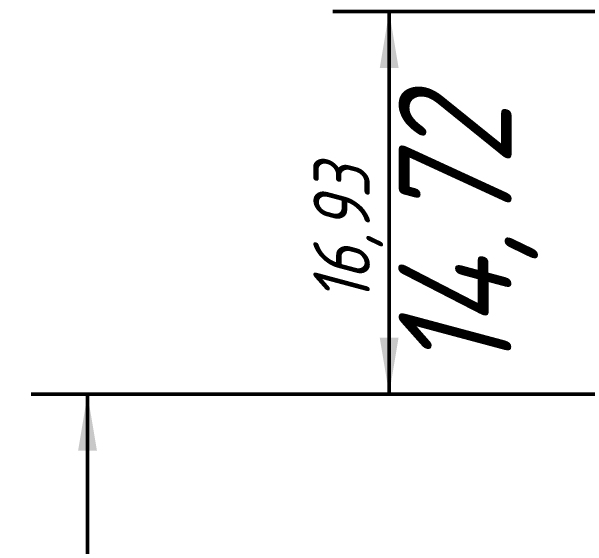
# Model space of a CAD drawing. Extents: x -26 to 437, y -62 to 553.
# Drawn here: x -26.2 to -0.72, y 63.82 to 87.5 of the extents above; entities that cross this region are included whole.
import ezdxf

# ---------------------------------------------------------------- set-up
doc = ezdxf.new("R2010")
doc.units = 0
doc.linetypes.add('ISO dash long gaps', pattern=[3, 1.2, -1.8])
doc.layers.get('0').update_dxf_attribs({"color": 1, "linetype": 'CONTINUOUS', "lineweight": 50})
doc.layers.get('DEFPOINTS').update_dxf_attribs({"linetype": 'CONTINUOUS'})
doc.layers.add('Пунктир', color=7, linetype='ISO dash long gaps', lineweight=20)
doc.layers.add('Слой1', color=92, linetype='CONTINUOUS', lineweight=50)
doc.styles.add('GOST', font='Gost.shx', dxfattribs={"oblique": 15})
doc.dimstyles.new('GOST', dxfattribs={"dimtxt": 2.5, "dimasz": 2.5, "dimexe": 2.5, "dimexo": 0.868, "dimgap": 0.1, "dimtad": 1, "dimzin": 0, "dimdsep": 46, "dimtxsty": 'GOST', "dimcen": 0.09, "dimadec": 0, "dimazin": 0, "dimtfac": 1, "dimtdec": 4, "dimtofl": 0, "dimtmove": 0, "dimatfit": 3, "dimfxl": 1, "dimtolj": 1, "dimtzin": 0, "dimlwd": -1, "dimlwe": -1, "dimarcsym": 0})

# ---------------------------------------------------------------- blocks, each defined once
blk = doc.blocks.new('_CLOSEDFILLED')
at = {"color": 0, "lineweight": -2}
blk.add_line((-1, 0), (-2, 0), dxfattribs=at)
blk.add_solid([(-1, 0.167), (0, 0), (-1, 0.167), (-1, -0.167)], dxfattribs=at)
blk = doc.blocks.new('sgCLOSEDFILEDLINE')
at = {"color": 0}
blk.add_line((0, -0.333), (0, -1), dxfattribs=at)
blk = doc.blocks.new('*D50')
at = {"color": 0}
for p, q in [((26.84, 70.559), (-25.339, 70.559)), ((-22.839, 8.709), (-22.839, 70.559)), ((-22.839, 70.559), (-22.839, 70.559)), ((26.84, 8.709), (-25.339, 8.709))]:
    blk.add_line(p, q, dxfattribs=at)
at = {"layer": 'DEFPOINTS', "color": 0}
for p in [(27.708, 70.559), (27.708, 8.709)]:
    blk.add_point(p, dxfattribs=at)
at = {"color": 0, "xscale": 2.5, "yscale": 2.5, "zscale": 2.5}
for name, p, rotation in [('sgCLOSEDFILEDLINE', (-22.839, 70.559), 270), ('_CLOSEDFILLED', (-22.839, 70.559), 90), ('_CLOSEDFILLED', (-22.839, 8.709), 270), ('sgCLOSEDFILEDLINE', (-22.839, 8.709), 270)]:
    blk.add_blockref(name, p, dxfattribs=dict(at, rotation=rotation))
at = {"color": 0, "style": 'GOST', "oblique": 15}
blk.add_text('61,85', height=2.5, rotation=90, dxfattribs=at).set_placement((-23.693, 35.189))
blk = doc.blocks.new('*D69')
at = {"color": 0}
for p, q in [((26.844, 87.494), (-11.992, 87.503)), ((-9.492, 87.503), (-9.496, 70.568)), ((26.84, 70.56), (-11.996, 70.569)), ((-9.496, 70.568), (-9.496, 70.568))]:
    blk.add_line(p, q, dxfattribs=at)
at = {"layer": 'DEFPOINTS', "color": 0}
for p in [(27.712, 87.494), (27.708, 70.559)]:
    blk.add_point(p, dxfattribs=at)
at = {"color": 0, "xscale": 2.5, "yscale": 2.5, "zscale": 2.5}
for name, p, rotation in [('_CLOSEDFILLED', (-9.492, 87.503), 89.9867587073577), ('sgCLOSEDFILEDLINE', (-9.492, 87.503), 89.9867587073577), ('_CLOSEDFILLED', (-9.496, 70.568), 269.986758707358), ('sgCLOSEDFILEDLINE', (-9.496, 70.568), 89.9867587073577)]:
    blk.add_blockref(name, p, dxfattribs=dict(at, rotation=rotation))
at = {"color": 0, "style": 'GOST', "oblique": 15}
blk.add_text('16,93', height=2.5, rotation=89.9868, dxfattribs=at).set_placement((-10.348, 74.586))

msp = doc.modelspace()

# ---------------------------------------------------------------- texts
at = {"layer": 'Слой1', "color": 1, "lineweight": 100, "style": 'GOST', "oblique": 15}
msp.add_text('14,72', height=5, rotation=90, dxfattribs=at).set_placement((-4.076, 71.422))

# ---------------------------------------------------------------- dimensions: what is measured, and where the dimension line sits
at = {"layer": 'Пунктир'}
for p1, p2, distance, picture in [((27.7081, 70.5595), (27.712, 87.4943), 39.7037, '*D69'), ((27.708, 70.559), (27.708, 8.709), -53.047, '*D50')]:
    dim = msp.add_aligned_dim(p1=p1, p2=p2, distance=distance, dimstyle='GOST', override={"dimtxt": 2.5, "dimasz": 2.5, "dimexe": 2.5, "dimexo": 0.868, "dimgap": 0.1, "dimtad": 1, "dimtoh": 0, "dimdec": 2, "dimlfac": 1, "dimsah": 1, "dimclrt": 0, "dimtix": 0}, dxfattribs=at)
    dim.commit()
    dim.dimension.update_dxf_attribs({"geometry": picture, "text_midpoint": (0, 0)})

doc.saveas('drawing.dxf')
